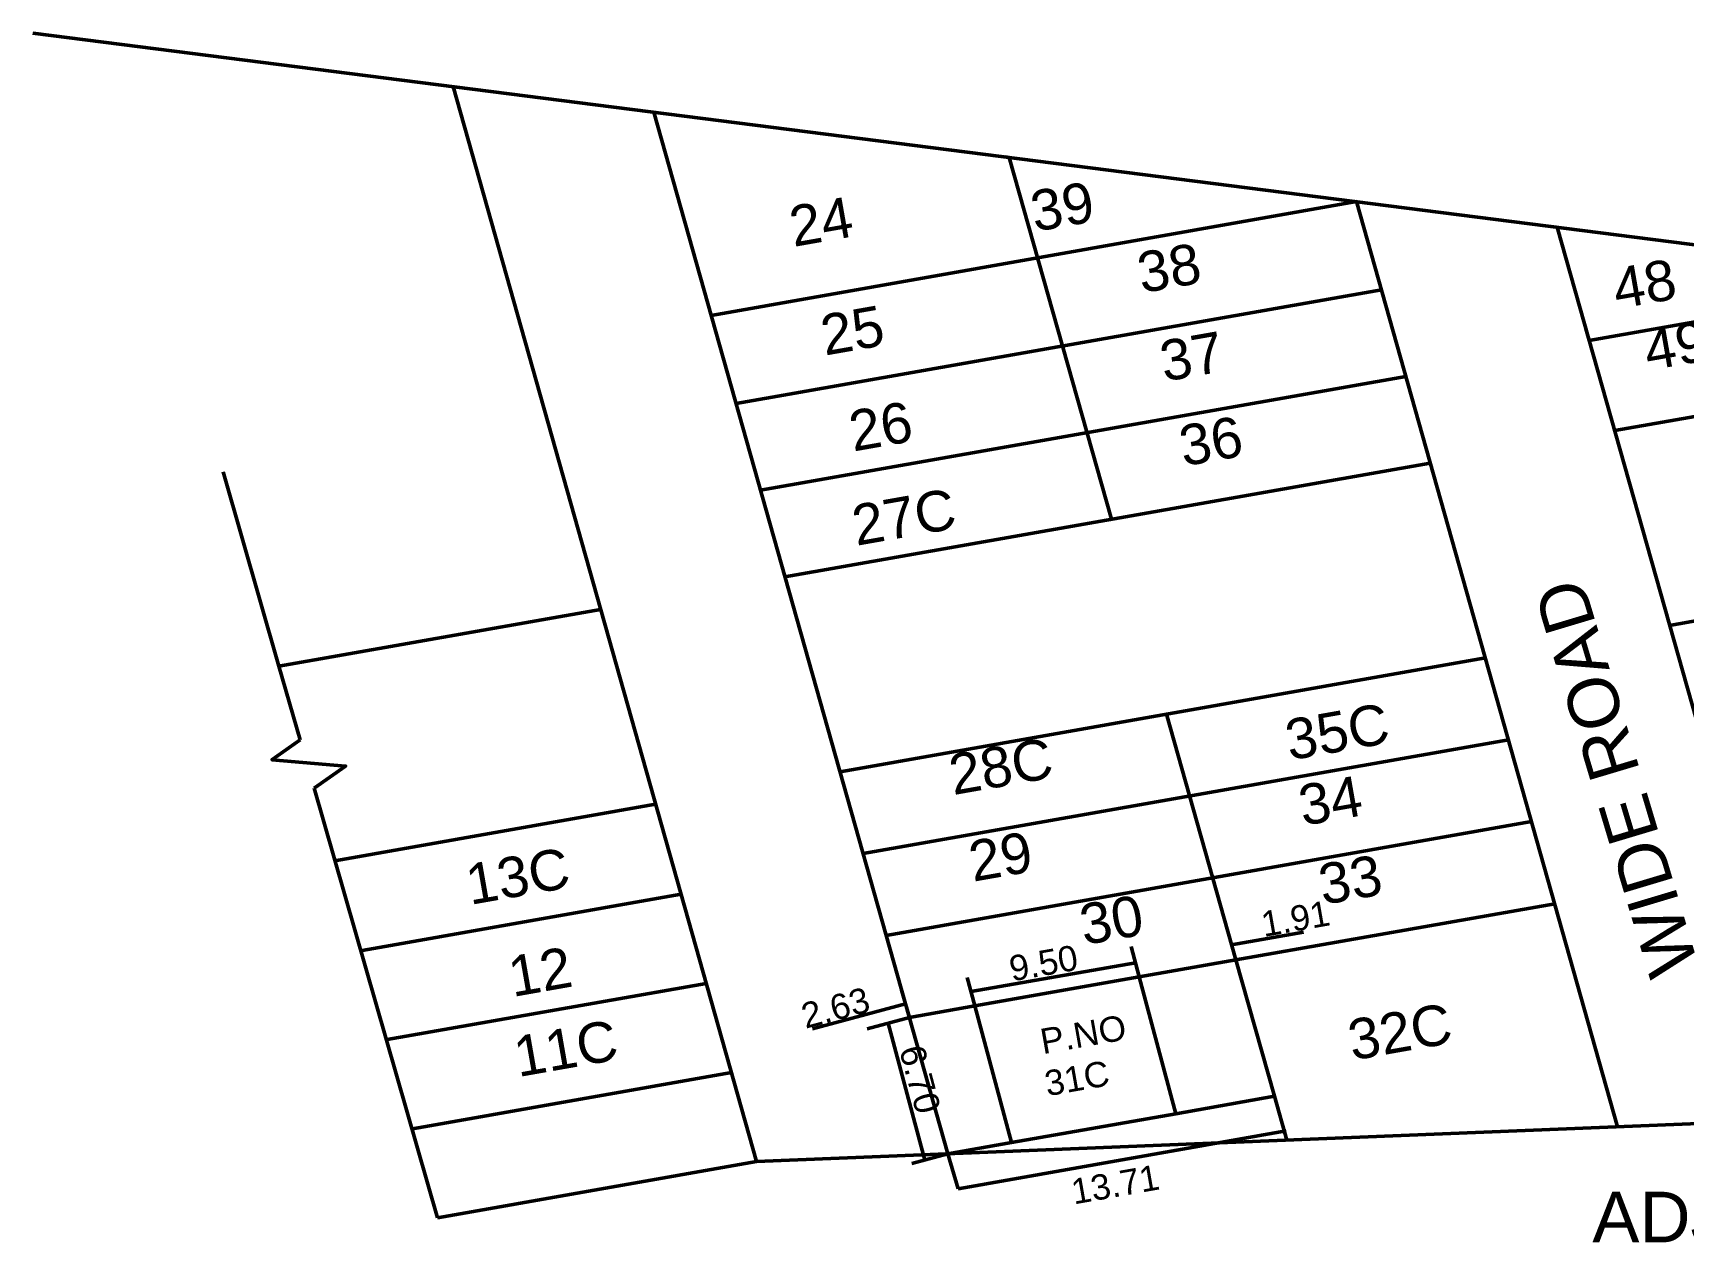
# Model space of a CAD drawing. Header units: metres. Extents: x 1078 to 2200, y 981 to 1979.
# Drawn here: x 1096.42 to 1112.72, y 1015.33 to 1027.28 of the extents above; entities that cross this region are included whole.
import ezdxf

# ---------------------------------------------------------------- set-up
doc = ezdxf.new("R2010")
doc.units = ezdxf.units.M
doc.layers.add('wall', color=7, linetype='Continuous', lineweight=50, plot=False)
doc.styles.get("Standard").update_dxf_attribs({"font": 'arial.ttf'})

msp = doc.modelspace()

# ---------------------------------------------------------------- linework, layer by layer
at = {"layer": 'wall', "color": 18, "true_color": 0x000000}
for p, q in [((1096.416, 1027.283), (1123.918, 1023.78)), ((1106.023, 1026.06), (1106.064, 1026.054)), ((1106.064, 1026.054), (1107.073, 1022.479)), ((1109.495, 1025.617), (1103.118, 1024.493)), ((1114.983, 1024.807), (1111.795, 1024.245)), ((1109.741, 1024.747), (1103.364, 1023.623)), ((1118.423, 1024.48), (1112.046, 1023.356)), ((1109.982, 1023.891), (1103.606, 1022.766)), ((1098.847, 1021.028), (1098.294, 1022.949)), ((1118.966, 1022.555), (1112.589, 1021.431)), ((1099.057, 1020.299), (1098.847, 1021.028)), ((1107.616, 1020.554), (1108.302, 1018.125)), ((1110.996, 1020.301), (1104.619, 1019.177)), ((1100.415, 1015.577), (1099.194, 1019.822)), ((1111.224, 1019.493), (1104.847, 1018.368)), ((1102.82, 1018.774), (1099.669, 1018.218)), ((1102.82, 1018.774), (1099.669, 1018.218)), ((1108.302, 1018.125), (1111.453, 1018.681)), ((1108.26, 1018.274), (1108.971, 1018.4)), ((1107.348, 1017.957), (1107.268, 1018.257)), ((1105.686, 1017.812), (1107.31, 1018.098)), ((1105.724, 1017.67), (1105.648, 1017.953)), ((1103.069, 1017.893), (1099.917, 1017.338)), ((1103.069, 1017.893), (1099.917, 1017.338)), ((1105.077, 1017.556), (1105, 1017.826)), ((1105.038, 1017.691), (1104.118, 1017.444)), ((1105.077, 1017.556), (1104.659, 1017.444)), ((1104.868, 1017.5), (1105.23, 1016.148)), ((1103.317, 1017.013), (1100.166, 1016.457)), ((1103.317, 1017.013), (1100.166, 1016.457)), ((1103.566, 1016.132), (1122.376, 1016.895)), ((1108.683, 1016.778), (1108.805, 1016.345)), ((1105.559, 1015.863), (1108.799, 1016.435)), ((1103.566, 1016.132), (1100.415, 1015.577)), ((1105.457, 1016.209), (1105.099, 1016.113)), ((1105.457, 1016.209), (1105.559, 1015.863))]:
    msp.add_line(p, q, dxfattribs=at)
at = {"layer": 'wall', "color": 50}
for p, q in [((1100.567, 1026.755), (1103.566, 1016.132)), ((1102.551, 1026.502), (1105.457, 1016.209)), ((1109.495, 1025.617), (1112.075, 1016.477)), ((1111.479, 1025.365), (1113.966, 1016.554)), ((1110.224, 1023.034), (1103.847, 1021.91)), ((1102.025, 1021.589), (1098.847, 1021.028)), ((1110.768, 1021.11), (1104.391, 1019.985)), ((1102.569, 1019.664), (1099.4, 1019.105))]:
    msp.add_line(p, q, dxfattribs=at)
at = {"layer": 'wall'}
msp.add_line((1111.795, 1024.245), (1111.762, 1024.361), dxfattribs=at)
at = {"layer": 'wall', "color": 3}
for p, q in [((1108.302, 1018.125), (1107.348, 1017.957)), ((1108.302, 1018.125), (1108.683, 1016.778)), ((1105.077, 1017.556), (1105.724, 1017.67)), ((1107.71, 1016.606), (1108.683, 1016.778)), ((1105.457, 1016.209), (1106.086, 1016.32))]:
    msp.add_line(p, q, dxfattribs=at)
at = {"layer": 'wall', "color": 240, "true_color": 0xed1f24}
for p, q in [((1105.724, 1017.67), (1107.348, 1017.957)), ((1107.348, 1017.957), (1107.71, 1016.606)), ((1105.724, 1017.67), (1106.086, 1016.32)), ((1106.086, 1016.32), (1107.71, 1016.606))]:
    msp.add_line(p, q, dxfattribs=at)
at = {"layer": 'wall', "color": 7, "true_color": 0xffffff}
for p, q in [((1103.566, 1016.132), (1100.415, 1015.577)), ((1105.457, 1016.209), (1105.457, 1016.209))]:
    msp.add_line(p, q, dxfattribs=at)
at = {"layer": 'wall', "color": 18, "linetype": 'Continuous', "true_color": 0x000000}
msp.add_lwpolyline([(1099.194, 1019.822), (1099.505, 1020.04), (1098.777, 1020.103), (1099.057, 1020.299)], dxfattribs=at)
at = {"layer": 'wall', "color": 7, "linetype": 'Continuous', "true_color": 0xffffff}
msp.add_lwpolyline([(1099.4, 1019.105), (1099.4, 1019.105)], dxfattribs=at)

# ---------------------------------------------------------------- texts
at = {"layer": 'wall', "color": 7, "true_color": 0xffffff, "attachment_point": 1}
for s, width, insert, char_height, rotation in [('^I39', 5.12782, (1104.67, 1025.435), 0.4, 10), ('24', 5.12782, (1103.862, 1025.563), 0.4, 10), ('^I38', 5.12782, (1105.726, 1024.828), 0.4, 10), ('     48', 5.12782, (1111.234, 1024.814), 0.4, 10), ('25', 5.12782, (1104.171, 1024.489), 0.4, 10), ('      49C', 5.12782, (1111.389, 1024.179), 0.4, 10), ('^I37', 5.12782, (1105.948, 1023.954), 0.4, 10), ('26', 5.12782, (1104.451, 1023.541), 0.4, 10), ('^I36', 5.12782, (1106.139, 1023.117), 0.4, 10), ('27C', 5.12782, (1104.482, 1022.61), 0.4, 10), ('^I35C', 5.12782, (1107.188, 1020.212), 0.4, 10), ('^I28C', 5.12782, (1103.864, 1019.869), 0.4, 10), ('^I34', 5.12782, (1107.319, 1019.565), 0.4, 10), ('^I29', 5.12782, (1104.06, 1019.013), 0.4, 10), ('^I13C', 5.12782, (1099.09, 1018.784), 0.4, 10), ('^I33', 5.12782, (1107.516, 1018.784), 0.4, 10), ('^I30', 5.12782, (1105.156, 1018.387), 0.4, 10), ('1.91', 14.32316, (1108.535, 1018.598), 0.25, 10), ('12', 5.12782, (1101.086, 1018.152), 0.4, 10), ('9.50', 14.32316, (1106.045, 1018.159), 0.25, 10), ('2.63', 14.32316, (1103.985, 1017.686), 0.25, 15), ('^I32C', 5.12782, (1107.808, 1017.247), 0.4, 10), ('^I11C', 5.12782, (1099.565, 1017.083), 0.4, 10), ('^IP.NO\\P          31C', 5.12782, (1105.367, 1017.266), 0.25, 10), ('6.70', 14.32316, (1105.215, 1017.307), 0.25, 285), ('13.71', 14.32316, (1106.658, 1015.955), 0.25, 10)]:
    msp.add_mtext_dynamic_manual_height_columns(s, width=width, gutter_width=12.5, heights=[0], dxfattribs=dict(at, insert=insert, char_height=char_height, rotation=rotation))
at = {"layer": 'wall', "insert": (1112.4, 1017.917), "char_height": 0.5, "attachment_point": 1, "rotation": 106.6928}
msp.add_mtext_dynamic_manual_height_columns('WIDE ROAD', width=20.10011, gutter_width=12.5, heights=[0], dxfattribs=at)
at = {"layer": 'wall', "color": 7, "true_color": 0xffffff, "insert": (1111.825, 1015.835), "char_height": 0.5, "attachment_point": 1}
msp.add_mtext_dynamic_manual_height_columns('ADJ S.NO 263', width=23.64973, gutter_width=12.5, heights=[0], dxfattribs=at)

doc.saveas('drawing.dxf')
